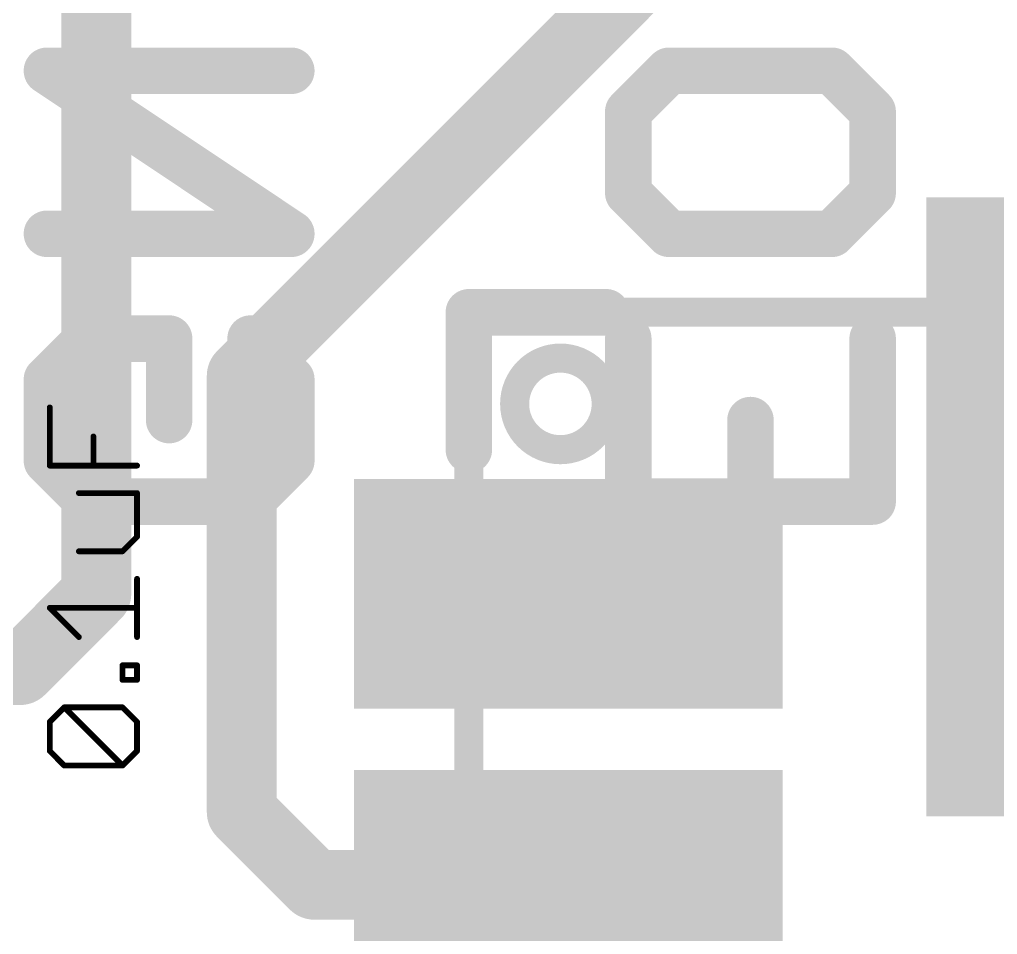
# Model space of a CAD drawing. Extents: x -8.2 to 28.1, y -0.4 to 23.5.
# Drawn here: x 3.157 to 7.429, y 7.403 to 11.398 of the extents above; entities that cross this region are included whole.
import ezdxf

# ---------------------------------------------------------------- set-up
doc = ezdxf.new("R2010")
doc.units = 0
for name, color, linetype in [('1', 12, 'CONTINUOUS'), ('21', 53, 'CONTINUOUS'), ('22', 53, 'CONTINUOUS'), ('27', 253, 'CONTINUOUS'), ('29', 253, 'CONTINUOUS'), ('31', 253, 'CONTINUOUS'), ('51', 53, 'CONTINUOUS')]:
    doc.layers.add(name, color=color, linetype=linetype)

# ---------------------------------------------------------------- blocks, each defined once
blk = doc.blocks.new('RECT')
blk.add_solid([(-0.5, -0.5), (0.5, -0.5), (-0.5, 0.5), (0.5, 0.5)])

msp = doc.modelspace()

# ---------------------------------------------------------------- linework, layer by layer
at = {"layer": '1', "const_width": 0.3048}
for points in [[(4.1275, 9.8425), (6.35, 12.065)], [(3.4925, 8.89), (3.4925, 11.7475)], [(4.1275, 7.9375), (4.1275, 9.8425)], [(3.16, 8.5575), (3.4925, 8.89)], [(2.54, 8.5575), (3.16, 8.5575)], [(4.445, 7.62), (4.1275, 7.9375)], [(5.555, 7.62), (4.445, 7.62)]]:
    msp.add_lwpolyline(points, dxfattribs=at)
at = {"layer": '1', "const_width": 0.1524}
for points in [[(4.2037, 9.8425, 1), (4.0513, 9.8425)], [(4.0736, 9.8964, 1), (4.1814, 9.7886)], [(3.5464, 8.8361, 1), (3.4386, 8.9439)], [(3.4163, 8.89, 1), (3.5687, 8.89)], [(3.1061, 8.6114, 1), (3.2139, 8.5036)], [(3.16, 8.4813, 1), (3.16, 8.6337)], [(4.1814, 7.9914, 1), (4.0736, 7.8836)], [(4.0513, 7.9375, 1), (4.2037, 7.9375)], [(4.445, 7.6962, 1), (4.445, 7.5438)], [(4.3911, 7.5661, 1), (4.4989, 7.6739)], [(5.555, 7.5438, 1), (5.555, 7.6962)]]:
    msp.add_lwpolyline(points, format="xyb", dxfattribs=at)
at = {"layer": '21', "const_width": 0.2032}
for points in [[(5.12, 10.12), (5.12, 9.52)], [(5.12, 10.12), (5.72, 10.12)]]:
    msp.add_lwpolyline(points, dxfattribs=at)
at = {"layer": '21'}
for points, const_width in [([(5.1708, 10.12, 1), (5.0692, 10.12)], 0.1016), ([(5.12, 10.1708, 1), (5.12, 10.0692)], 0.1016), ([(5.72, 10.0692, 1), (5.72, 10.1708)], 0.1016), ([(5.52, 9.52, 1), (5.52, 9.92, 1), (5.52, 9.52)], 0.127), ([(5.0692, 9.52, 1), (5.1708, 9.52)], 0.1016)]:
    msp.add_lwpolyline(points, format="xyb", dxfattribs=dict(at, const_width=const_width))
at = {"layer": '22', "const_width": 0.2032}
for points in [[(4.3443, 10.4628), (3.2766, 11.1746)], [(3.2766, 11.1746), (4.3443, 11.1746)], [(5.8166, 10.9967), (5.9946, 11.1746)], [(5.9946, 11.1746), (6.7064, 11.1746)], [(6.7064, 11.1746), (6.8843, 10.9967)], [(5.8166, 10.6408), (5.8166, 10.9967)], [(6.8843, 10.9967), (6.8843, 10.6408)], [(5.9946, 10.4628), (5.8166, 10.6408)], [(6.8843, 10.6408), (6.7064, 10.4628)], [(3.2766, 10.4628), (4.3443, 10.4628)], [(6.7064, 10.4628), (5.9946, 10.4628)], [(3.2766, 9.8273), (3.4546, 10.0052)], [(3.4546, 10.0052), (3.8105, 10.0052)], [(3.8105, 10.0052), (3.8105, 9.6493)], [(4.1664, 10.0052), (4.3443, 9.8273)], [(5.8166, 9.2934), (5.8166, 10.0052)], [(6.8843, 10.0052), (6.8843, 9.2934)], [(3.2766, 9.4714), (3.2766, 9.8273)], [(4.3443, 9.8273), (4.3443, 9.4714)], [(6.3505, 9.2934), (6.3505, 9.6493)], [(3.4546, 9.2934), (3.2766, 9.4714)], [(4.3443, 9.4714), (4.1664, 9.2934)], [(4.1664, 9.2934), (3.4546, 9.2934)], [(6.8843, 9.2934), (5.8166, 9.2934)]]:
    msp.add_lwpolyline(points, dxfattribs=at)
at = {"layer": '22', "const_width": 0.1016}
for points in [[(3.3048, 11.2169, 1), (3.2484, 11.1323)], [(3.2766, 11.2254, 1), (3.2766, 11.1238)], [(4.3443, 11.1238, 1), (4.3443, 11.2254)], [(5.9946, 11.2254, 1), (5.9946, 11.1238)], [(6.0305, 11.1387, 1), (5.9586, 11.2105)], [(6.7423, 11.2105, 1), (6.6704, 11.1387)], [(6.7064, 11.1238, 1), (6.7064, 11.2254)], [(5.8674, 10.9967, 1), (5.7658, 10.9967)], [(5.7807, 11.0326, 1), (5.8525, 10.9607)], [(6.9351, 10.9967, 1), (6.8335, 10.9967)], [(6.8484, 10.9607, 1), (6.9202, 11.0326)], [(5.8525, 10.6767, 1), (5.7807, 10.6048)], [(6.9202, 10.6048, 1), (6.8484, 10.6767)], [(5.7658, 10.6408, 1), (5.8674, 10.6408)], [(6.8335, 10.6408, 1), (6.9351, 10.6408)], [(3.2766, 10.5136, 1), (3.2766, 10.412)], [(4.3161, 10.4205, 1), (4.3725, 10.5051)], [(4.3443, 10.412, 1), (4.3443, 10.5136)], [(5.9946, 10.5136, 1), (5.9946, 10.412)], [(6.7064, 10.412, 1), (6.7064, 10.5136)], [(5.9586, 10.4269, 1), (6.0305, 10.4987)], [(6.6704, 10.4987, 1), (6.7423, 10.4269)], [(3.4546, 10.056, 1), (3.4546, 9.9544)], [(3.4905, 9.9693, 1), (3.4186, 10.0411)], [(3.8613, 10.0052, 1), (3.7597, 10.0052)], [(3.8105, 9.9544, 1), (3.8105, 10.056)], [(4.2023, 10.0411, 1), (4.1304, 9.9693)], [(5.8674, 10.0052, 1), (5.7658, 10.0052)], [(6.9351, 10.0052, 1), (6.8335, 10.0052)], [(3.3274, 9.8273, 1), (3.2258, 9.8273)], [(3.2407, 9.8632, 1), (3.3125, 9.7913)], [(4.3951, 9.8273, 1), (4.2935, 9.8273)], [(4.3084, 9.7913, 1), (4.3802, 9.8632)], [(6.4013, 9.6493, 1), (6.2997, 9.6493)], [(3.7597, 9.6493, 1), (3.8613, 9.6493)], [(3.3125, 9.5073, 1), (3.2407, 9.4354)], [(4.3802, 9.4354, 1), (4.3084, 9.5073)], [(3.2258, 9.4714, 1), (3.3274, 9.4714)], [(4.2935, 9.4714, 1), (4.3951, 9.4714)], [(3.4546, 9.3442, 1), (3.4546, 9.2426)], [(3.4186, 9.2575, 1), (3.4905, 9.3293)], [(4.1304, 9.3293, 1), (4.2023, 9.2575)], [(4.1664, 9.2426, 1), (4.1664, 9.3442)], [(5.8166, 9.3442, 1), (5.8166, 9.2426)], [(6.8843, 9.2426, 1), (6.8843, 9.3442)], [(5.7658, 9.2934, 1), (5.8674, 9.2934)], [(6.2997, 9.2934, 1), (6.4013, 9.2934)], [(6.8335, 9.2934, 1), (6.9351, 9.2934)]]:
    msp.add_lwpolyline(points, format="xyb", dxfattribs=at)
at = {"layer": '27', "const_width": 0.0127}
for points in [[(3.2953, 9.7046, 1), (3.2826, 9.7046)], [(3.486, 9.5775, 1), (3.4733, 9.5775)], [(3.2826, 9.4504, 1), (3.2953, 9.4504)], [(3.289, 9.4568, 1), (3.289, 9.4441)], [(3.4733, 9.4504, 1), (3.486, 9.4504)], [(3.6703, 9.4441, 1), (3.6703, 9.4568)], [(3.4161, 9.3368, 1), (3.4161, 9.3241)], [(3.6766, 9.3304, 1), (3.664, 9.3304)], [(3.6703, 9.3241, 1), (3.6703, 9.3368)], [(3.664, 9.1398, 1), (3.6766, 9.1398)], [(3.6748, 9.1353, 1), (3.6658, 9.1443)], [(3.4161, 9.0826, 1), (3.4161, 9.0699)], [(3.6023, 9.0807, 1), (3.6112, 9.0717)], [(3.6067, 9.0699, 1), (3.6067, 9.0826)], [(3.6766, 8.9562, 1), (3.664, 8.9562)], [(3.2935, 8.8336, 1), (3.2845, 8.8246)], [(3.289, 8.8355, 1), (3.289, 8.8228)], [(3.6703, 8.8228, 1), (3.6703, 8.8355)], [(3.4116, 8.6975, 1), (3.4206, 8.7065)], [(3.664, 8.702, 1), (3.6766, 8.702)], [(3.6131, 8.5785, 1), (3.6004, 8.5785)], [(3.6067, 8.5848, 1), (3.6067, 8.5721)], [(3.6766, 8.5785, 1), (3.664, 8.5785)], [(3.6703, 8.5721, 1), (3.6703, 8.5848)], [(3.6067, 8.5213, 1), (3.6067, 8.5086)], [(3.6004, 8.5149, 1), (3.6131, 8.5149)], [(3.664, 8.5149, 1), (3.6766, 8.5149)], [(3.6703, 8.5086, 1), (3.6703, 8.5213)], [(3.3525, 8.4013, 1), (3.3525, 8.3886)], [(3.357, 8.3994, 1), (3.348, 8.3904)], [(3.357, 8.3904, 1), (3.348, 8.3994)], [(3.6112, 8.3994, 1), (3.6023, 8.3904)], [(3.6067, 8.3886, 1), (3.6067, 8.4013)], [(3.2953, 8.3314, 1), (3.2826, 8.3314)], [(3.2845, 8.3359, 1), (3.2935, 8.3269)], [(3.6766, 8.3314, 1), (3.664, 8.3314)], [(3.6658, 8.3269, 1), (3.6748, 8.3359)], [(3.2826, 8.2043, 1), (3.2953, 8.2043)], [(3.2935, 8.2087, 1), (3.2845, 8.1998)], [(3.664, 8.2043, 1), (3.6766, 8.2043)], [(3.6748, 8.1998, 1), (3.6658, 8.2087)], [(3.3525, 8.1471, 1), (3.3525, 8.1344)], [(3.348, 8.1362, 1), (3.357, 8.1452)], [(3.6023, 8.1452, 1), (3.6112, 8.1362)], [(3.6023, 8.1362, 1), (3.6112, 8.1452)], [(3.6067, 8.1344, 1), (3.6067, 8.1471)]]:
    msp.add_lwpolyline(points, format="xyb", dxfattribs=at)
at = {"layer": '27', "const_width": 0.0254}
for points in [[(3.289, 9.4504), (3.289, 9.7046)], [(3.4796, 9.4504), (3.4796, 9.5775)], [(3.6703, 9.4504), (3.289, 9.4504)], [(3.6703, 9.3304), (3.4161, 9.3304)], [(3.6703, 9.1398), (3.6703, 9.3304)], [(3.6067, 9.0762), (3.6703, 9.1398)], [(3.4161, 9.0762), (3.6067, 9.0762)], [(3.6703, 8.702), (3.6703, 8.9562)], [(3.4161, 8.702), (3.289, 8.8291)], [(3.289, 8.8291), (3.6703, 8.8291)], [(3.6067, 8.5149), (3.6067, 8.5785)], [(3.6067, 8.5785), (3.6703, 8.5785)], [(3.6703, 8.5785), (3.6703, 8.5149)], [(3.6703, 8.5149), (3.6067, 8.5149)], [(3.289, 8.3314), (3.3525, 8.3949)], [(3.3525, 8.3949), (3.6067, 8.3949)], [(3.6067, 8.1407), (3.3525, 8.3949)], [(3.6067, 8.3949), (3.6703, 8.3314)], [(3.289, 8.2043), (3.289, 8.3314)], [(3.6703, 8.3314), (3.6703, 8.2043)], [(3.3525, 8.1407), (3.289, 8.2043)], [(3.6703, 8.2043), (3.6067, 8.1407)], [(3.6067, 8.1407), (3.3525, 8.1407)]]:
    msp.add_lwpolyline(points, dxfattribs=at)
at = {"layer": '51', "const_width": 0.127}
for points in [[(5.12, 10.12), (5.12, 5.12)], [(10.12, 10.12), (5.12, 10.12)]]:
    msp.add_lwpolyline(points, dxfattribs=at)
at = {"layer": '51', "const_width": 0.0635}
for points in [[(5.12, 10.1518, 1), (5.12, 10.0883)], [(5.1517, 10.12, 1), (5.0883, 10.12)]]:
    msp.add_lwpolyline(points, format="xyb", dxfattribs=at)

# ---------------------------------------------------------------- block references
at = {"layer": '1'}
for p, xscale, yscale, rotation in [((7.62, 9.27), 2.5, 0.8, 90), ((5.555, 8.89), 0.8, 1.67, 270), ((5.555, 7.62), 0.8, 1.67, 270)]:
    msp.add_blockref('RECT', p, dxfattribs=dict(at, xscale=xscale, yscale=yscale, rotation=rotation))
at = {"layer": '29'}
for p, xscale, yscale, rotation in [((7.62, 9.27), 2.7032, 1.0032, 90), ((5.555, 8.89), 1.0032, 1.8732, 270), ((5.555, 7.62), 1.0032, 1.8732, 270)]:
    msp.add_blockref('RECT', p, dxfattribs=dict(at, xscale=xscale, yscale=yscale, rotation=rotation))
at = {"layer": '31'}
for p, xscale, yscale, rotation in [((7.62, 9.27), 2.5, 0.8, 90), ((5.555, 8.89), 0.8, 1.67, 270), ((5.555, 7.62), 0.8, 1.67, 270)]:
    msp.add_blockref('RECT', p, dxfattribs=dict(at, xscale=xscale, yscale=yscale, rotation=rotation))

doc.saveas('drawing.dxf')
